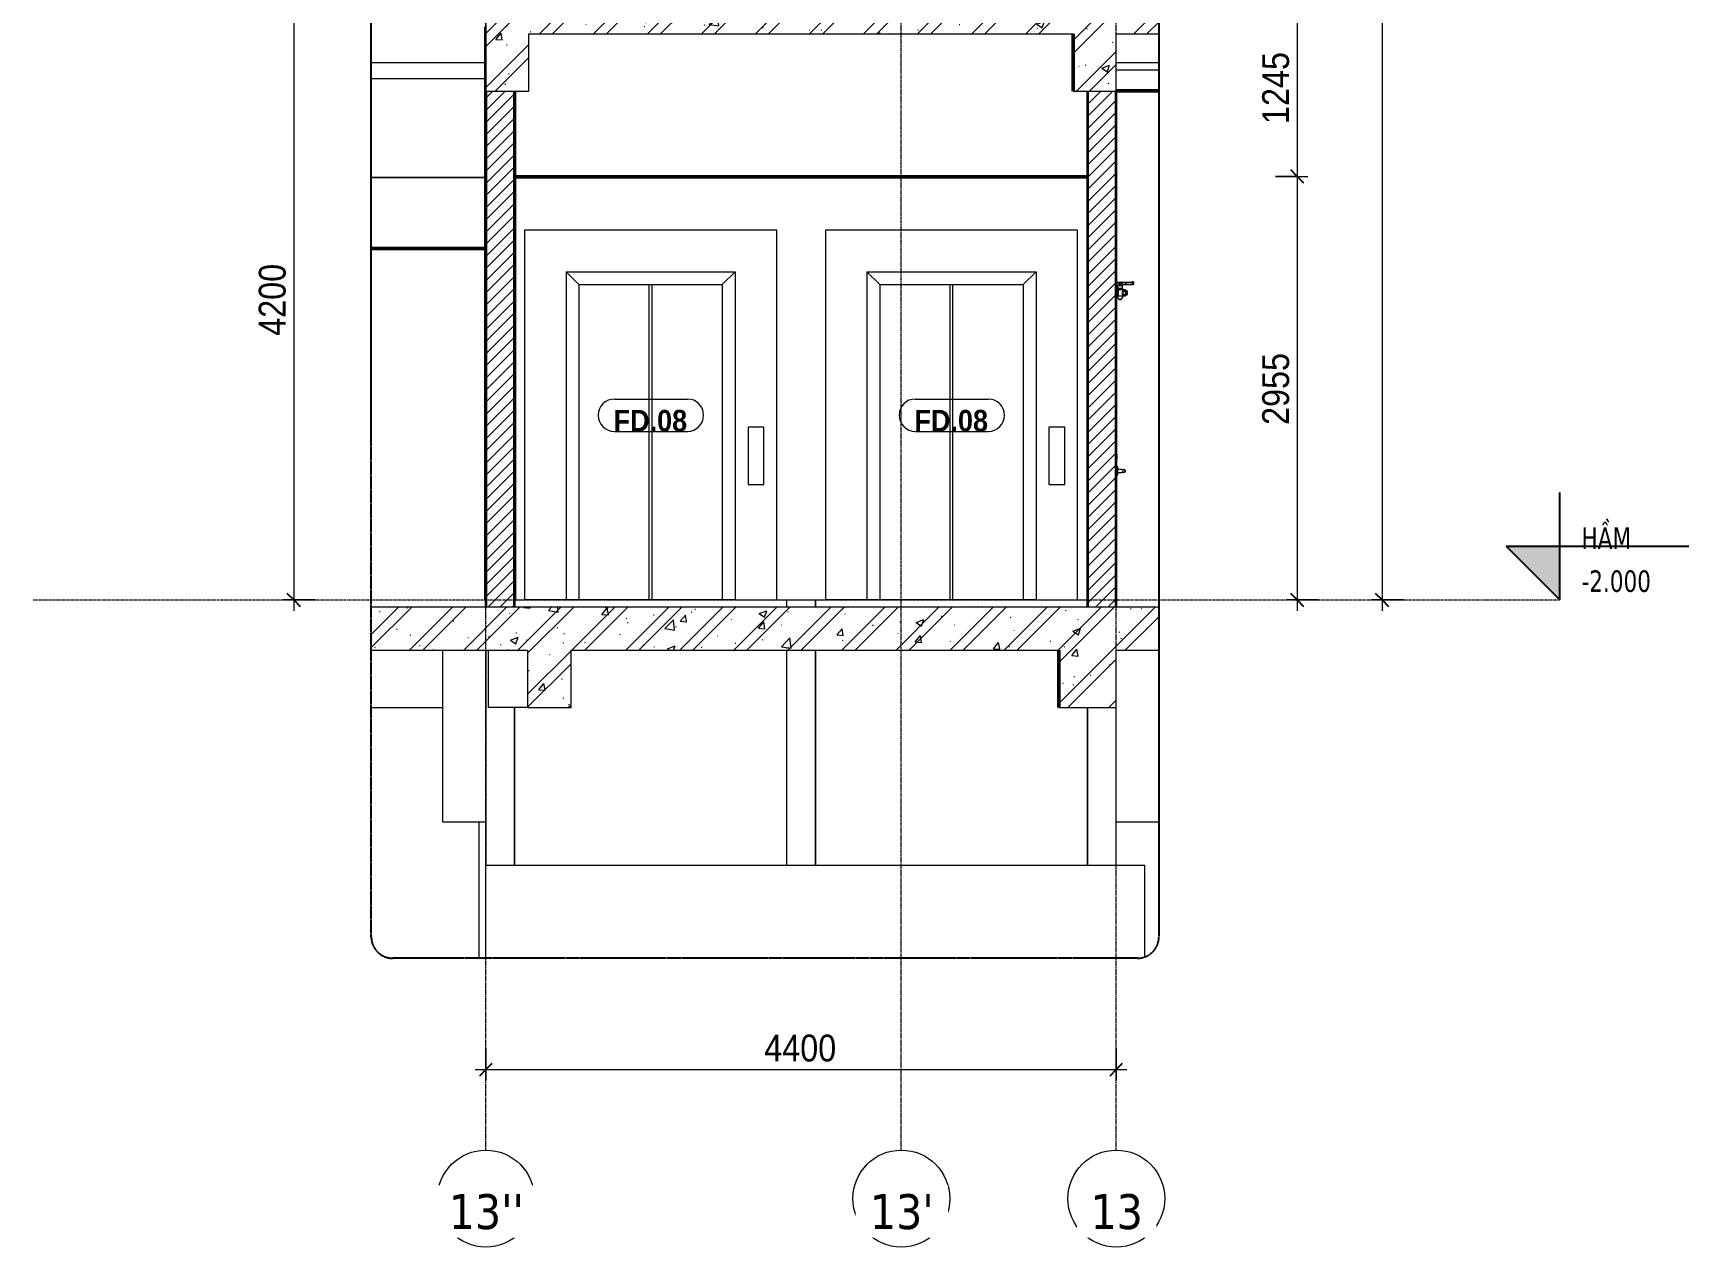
# Model space of a CAD drawing. Header units: millimetres. Extents: x -54951 to -22308, y -6558 to 34550.
# Drawn here: x -39585 to -28029, y -6514 to 1955 of the extents above; entities that cross this region are included whole.
import ezdxf

# ---------------------------------------------------------------- set-up
doc = ezdxf.new("R2010")
doc.units = ezdxf.units.MM
for name, pattern in [('Centre', [31.75, 6.35, -4.7625, 15.875, -4.7625]), ('Grid Line', [22.225, 12.7, -3.175, 3.175, -3.175]), ('Hidden', [7.14375, 4.7625, -2.38125])]:
    doc.linetypes.add(name, pattern=pattern)
for name, color, linetype, lineweight in [('0-2', 50, 'Continuous', 5), ('A-ANNO-DIMS', 211, 'Continuous', 9), ('A-ANNO-DIMS-75', 211, 'Continuous', 9), ('A-CLNG', 13, 'Continuous', 18), ('A-CLNG-2', 7, 'Continuous', 35), ('A-CLNG-PATT', 13, 'Continuous', 18), ('A-DETL-GENF', 92, 'Continuous', 18), ('A-DETL-GENF-1', 9, 'Continuous', 18), ('A-DETL-GENF-3', 92, 'Hidden', 25), ('A-DETL-THIN', 151, 'Continuous', 18), ('A-DOOR', 31, 'Continuous', 18), ('A-DOOR-IDEN', 31, 'Continuous', 9), ('A-FLOR-1', 250, 'Continuous', 18), ('A-FLOR-LEVL', 51, 'Continuous', 9), ('A-FLOR-LEVL-1', 51, 'Continuous', 25), ('A-FLOR-LEVL-2', 51, 'Centre', 9), ('A-WALL', 113, 'Continuous', 18), ('A-WALL-1', 7, 'Continuous', 35), ('A-WALL-FNSH-1', 250, 'Continuous', 18), ('A-WALL-PATT', 111, 'Continuous', 18), ('L-SITE-WALL-1', 250, 'Continuous', 18), ('S-BEAM-1', 253, 'Continuous', 5), ('S-BEAM-2', 10, 'Continuous', 50), ('S-BEAM-3', 250, 'Continuous', 18), ('S-COLS-1', 250, 'Continuous', 18), ('S-FNDN-2', 250, 'Continuous', 18), ('S-GRID-1', 1, 'Grid Line', 9), ('S-GRID-IDEN', 1, 'Continuous', 9)]:
    doc.layers.add(name, color=color, linetype=linetype, lineweight=lineweight)
doc.styles.add('Arial_B', font='arialbd.ttf', dxfattribs={"width": 0.9, "height": 150})
doc.styles.add('Tahoma_B', font='tahomabd.ttf', dxfattribs={"width": 0.85, "height": 150})
doc.styles.add('Tahoma_B_1', font='tahomabd.ttf', dxfattribs={"height": 243.75})
doc.styles.add('UTM Avo', font='', dxfattribs={"width": 0.9, "height": 187.5})
doc.styles.get('UTM Avo').set_extended_font_data('UTM Avo')
doc.dimstyles.new('1_Dim_chi_tiet_2_5', dxfattribs={"dimscale": 304.8, "dimtxt": 187.368928, "dimasz": 0.295276, "dimexe": 0.246063, "dimexo": 0.0625, "dimgap": 0.024606, "dimtad": 1, "dimdec": 0, "dimrnd": 5, "dimzin": 0, "dimdsep": 46, "dimtxsty": 'UTM Avo', "dimblk1": 'OBLIQUE', "dimblk2": 'OBLIQUE', "dimsah": 1, "dimcen": 0.09, "dimdle": 0.246063, "dimazin": 0, "dimtfac": 1, "dimtdec": 4, "dimtix": 1, "dimtmove": 0, "dimatfit": 3, "dimfxl": 0.492126, "dimfxlon": 1, "dimtvp": 1, "dimtolj": 1, "dimtzin": 0, "dimarcsym": 2})
pattern_1 = [(45, (-33852.75, 0), (-42.4264, 42.4264), [])]
pattern_2 = [(0, (-33852.75, 0), (609.6, 152.4), [25.146, -432.054, 25.146, -432.054, -2438.4]), (0, (-33852.75, 0), (609.6, 152.4), [-914.4, 25.146, -889.254, 25.146, -432.054, -1066.8]), (0, (-33852.75, 0), (609.6, 152.4), [-2286, 25.146, -279.654, 25.146, -736.854]), (120, (-33624.15, 76.2), (-436.782, 451.729), [25.146, -432.054, 25.146, -432.054, -2438.4]), (120, (-33624.15, 76.2), (-436.782, 451.729), [-914.4, 25.146, -889.254, 25.146, -432.054, -1066.8]), (120, (-33624.15, 76.2), (-436.782, 451.729), [-2286, 25.146, -279.654, 25.146, -736.854]), (240, (-33547.95, 381), (-172.818, -604.129), [25.146, -432.054, 25.146, -432.054, -2438.4]), (240, (-33547.95, 381), (-172.818, -604.129), [-914.4, 25.146, -889.254, 25.146, -432.054, -1066.8]), (240, (-33547.95, 381), (-172.818, -604.129), [-2286, 25.146, -279.654, 25.146, -736.854])]
pattern_3 = [(50, (-33852.75, 0), (546.553, -47.817), [57.15, -628.65]), (355, (-33852.75, 0), (-105.73, 573.17), [45.72, -502.92]), (100.451, (-33807.2, -4), (440.83, 525.35), [48.57, -534.27]), (46.184, (-33852.75, 152.4), (813.24, -126.13), [85.72, -942.98]), (96.636, (-33785, 141.9), (712.21, 742.28), [72.86, -801.4]), (351.184, (-33852.75, 152.4), (712.21, 742.28), [68.58, -754.38]), (21, (-33776.55, 114.3), (454.843, -306.796), [57.15, -628.65]), (326, (-33776.55, 114.3), (185.406, 552.564), [45.72, -502.92]), (71.451, (-33738.64, 88.73), (640.25, 245.764), [48.57, -534.27]), (37.5, (-33852.75, 0), (9.266, 253.665), [5.03, -491.795, 5.03, -505.51, -504.825]), (37.5, (-33852.75, 0), (9.266, 253.665), [-1007.364, 5.03, -499.796]), (7.5, (-33852.75, 0), (200.46, 300.541), [5.029, -286.055, 5.029, -480.365, -192.405]), (7.5, (-33852.75, 0), (200.46, 300.541), [-776.478, 5.03, -187.376]), (327.5, (-34022.67, 0), (406.773, -17.186), [5.03, -185.47, 5.03, -589.33, -788.67]), (327.5, (-34022.67, 0), (406.773, -17.186), [-784.86, 5.03, -783.64]), (317.5, (-34098.87, 0), (444.388, 76.28), [5.03, -242.62, 5.03, -389.687, -560.07]), (317.5, (-34098.87, 0), (444.388, 76.28), [-642.366, 5.03, -555.04]), (45, (-33852.75, 0), (-188.585, 188.585), []), (45, (-33852.75, 285.75), (-188.585, 188.585), [])]

# ---------------------------------------------------------------- blocks, each defined once
blk = doc.blocks.new('NCV_TKTC_KET CAU_rvt-2-TKCS_THANG MÁY TM3 - MẶT ĐỨNG')
at = {"layer": 'S-BEAM-1'}
blk.add_hatch(color=256, dxfattribs=at).paths.add_polyline_path([(116153, 1550), (116153, 1550), (116153, 1950)])
at = {"layer": 'A-FLOR-1'}
blk.add_line((112043, 1637), (111253, 1637), dxfattribs=at)
at = {"layer": 'L-SITE-WALL-1'}
for p, q in [((114153, -3850), (114153, -2350)), ((114353, -2350), (114353, -3850)), ((112253, -2750), (112253, -3850)), ((116253, -3850), (116253, -2750))]:
    blk.add_line(p, q, dxfattribs=at)
at = {"layer": 'S-BEAM-2'}
for p, q in [((116153, 1950), (116153, 1550)), ((116053, -2350), (116053, -2750))]:
    blk.add_line(p, q, dxfattribs=at)
at = {"layer": 'S-BEAM-3'}
for p, q in [((111253, 1750), (112043, 1750)), ((116453, 1750), (116751, 1750)), ((116453, 1700), (116751, 1700)), ((112072, -2750), (112072, -2350)), ((111253, -2750), (111753, -2750)), ((112345, -2750), (112072, -2750))]:
    blk.add_line(p, q, dxfattribs=at)
at = {"layer": 'S-COLS-1'}
for p, q in [((114153, -2050), (114153, -2000)), ((114353, -2050), (114353, -2000)), ((112053, -2350), (112053, -3850)), ((114153, -3850), (114153, -2350)), ((114353, -3850), (114353, -2350)), ((112253, -3850), (112253, -2750)), ((116253, -2750), (116253, -3850)), ((116453, -3850), (116453, -2750))]:
    blk.add_line(p, q, dxfattribs=at)
at = {"layer": 'S-FNDN-2'}
for p, q in [((111753, -3550), (111753, -2350)), ((112053, -3550), (111753, -3550)), ((112003, -3550), (112003, -4500)), ((116751, -3550), (116453, -3550)), ((112053, -3850), (116653, -3850)), ((112053, -4500), (112053, -3850)), ((116653, -4490), (116653, -3850))]:
    blk.add_line(p, q, dxfattribs=at)
blk = doc.blocks.new('Thang may HIEN - Dài x Rộng - 2000x2000-2402764-TKCS_THANG MÁY TM3 - MẶT ĐỨNG')
at = {"layer": 'A-DOOR'}
for p, q in [((112323, 580), (112323, -2000)), ((114083, 580), (112323, 580)), ((114083, -2000), (114083, 580)), ((112703, 200), (112613, 290)), ((112613, 290), (112613, -2000)), ((112613, 290), (113793, 290)), ((113793, 290), (113703, 200)), ((113793, 290), (113793, -2000)), ((112703, 200), (112703, -2000)), ((112703, 200), (113703, 200)), ((113193, -2000), (113193, 200)), ((113213, -2000), (113213, 200)), ((113703, 200), (113703, -2000)), ((113993, -794), (113883, -794)), ((113883, -794), (113883, -1194)), ((113993, -1194), (113993, -794)), ((113883, -1194), (113993, -1194)), ((112613, -2000), (112323, -2000)), ((112623, -2000), (112613, -2000)), ((113793, -2000), (113783, -2000)), ((113793, -2000), (114083, -2000))]:
    blk.add_line(p, q, dxfattribs=at)
blk = doc.blocks.new('FD_02 - FD_03 - FD_02-KY THUAT-1000x2200mm-2441917-TKCS_THANG MÁY TM3 - MẶT ĐỨNG')
at = {"layer": 'A-DOOR'}
for p, q in [((116464, 165), (116453, 165)), ((116453, 120), (116464, 120)), ((116459, 218), (116488, 218)), ((116459, 218), (116459, 215)), ((116459, 215), (116488, 215)), ((116460, 172), (116460, 165)), ((116460, 172), (116474, 172)), ((116464, 165), (116460, 165)), ((116460, 120), (116460, 112)), ((116460, 120), (116464, 120)), ((116464, 192), (116464, 198)), ((116464, 198), (116468, 198)), ((116468, 192), (116464, 192)), ((116464, 181), (116464, 189)), ((116464, 176), (116494, 176)), ((116464, 165), (116465, 165)), ((116464, 165), (116464, 165)), ((116464, 123), (116464, 162)), ((116465, 120), (116464, 120)), ((116464, 120), (116464, 120)), ((116465, 165), (116468, 165)), ((116468, 120), (116465, 120)), ((116468, 198), (116490, 198)), ((116468, 192), (116468, 198)), ((116490, 192), (116468, 192)), ((116468, 165), (116512, 165)), ((116512, 120), (116468, 120)), ((116470, 174), (116470, 176)), ((116473, 174), (116470, 174)), ((116471, 215), (116471, 214)), ((116473, 214), (116471, 214)), ((116471, 214), (116473, 214)), ((116471, 214), (116471, 201)), ((116471, 214), (116487, 214)), ((116487, 201), (116471, 201)), ((116471, 174), (116471, 172)), ((116484, 214), (116473, 214)), ((116477, 174), (116473, 174)), ((116474, 214), (116474, 198)), ((116474, 172), (116499, 172)), ((116475, 214), (116475, 198)), ((116477, 176), (116477, 174)), ((116482, 174), (116477, 174)), ((116487, 174), (116482, 174)), ((116483, 198), (116483, 214)), ((116512, 214), (116484, 214)), ((116484, 200), (116512, 200)), ((116485, 198), (116485, 214)), ((116487, 201), (116487, 214)), ((116487, 214), (116488, 214)), ((116487, 203), (116487, 212)), ((116487, 203), (116487, 212)), ((116488, 201), (116487, 201)), ((116487, 174), (116487, 176)), ((116487, 174), (116488, 174)), ((116488, 174), (116487, 174)), ((116488, 174), (116487, 174)), ((116488, 218), (116489, 218)), ((116489, 218), (116488, 218)), ((116488, 218), (116489, 218)), ((116488, 218), (116489, 218)), ((116489, 217), (116488, 217)), ((116488, 215), (116489, 215)), ((116489, 215), (116488, 215)), ((116488, 215), (116489, 215)), ((116488, 215), (116489, 215)), ((116490, 174), (116488, 174)), ((116489, 218), (116515, 218)), ((116489, 215), (116515, 215)), ((116489, 172), (116489, 174)), ((116490, 198), (116494, 198)), ((116490, 192), (116490, 198)), ((116494, 192), (116490, 192)), ((116490, 174), (116490, 176)), ((116494, 198), (116494, 192)), ((116494, 189), (116494, 181)), ((116497, 142), (116503, 152)), ((116503, 132), (116497, 142)), ((116499, 165), (116499, 172)), ((116499, 112), (116499, 120)), ((116503, 152), (116515, 152)), ((116515, 132), (116503, 132)), ((116539, 214), (116512, 214)), ((116517, 213), (116512, 213)), ((116512, 201), (116517, 201)), ((116513, 165), (116529, 156)), ((116529, 129), (116513, 120)), ((116515, 218), (116516, 218)), ((116515, 218), (116516, 218)), ((116516, 217), (116515, 217)), ((116515, 215), (116516, 215)), ((116515, 215), (116516, 215)), ((116515, 152), (116520, 142)), ((116520, 142), (116515, 132)), ((116516, 218), (116566, 218)), ((116516, 215), (116566, 215)), ((116567, 212), (116517, 212)), ((116517, 202), (116567, 202)), ((116530, 154), (116530, 131)), ((116539, 214), (116541, 214)), ((116541, 214), (116539, 214)), ((116541, 214), (116541, 215)), ((116563, 214), (116561, 214)), ((116561, 200), (116563, 200)), ((116562, 220), (116562, 218)), ((116562, 220), (116574, 220)), ((116574, 220), (116562, 220)), ((116562, 214), (116562, 211)), ((116562, 214), (116562, 214)), ((116562, 214), (116562, 212)), ((116562, 204), (116562, 200)), ((116562, 203), (116562, 200)), ((116562, 200), (116562, 200)), ((116562, 200), (116562, 200)), ((116562, 200), (116563, 200)), ((116563, 215), (116563, 214)), ((116563, 214), (116564, 214)), ((116564, 200), (116563, 200)), ((116564, 214), (116567, 214)), ((116564, 212), (116564, 214)), ((116564, 200), (116564, 203)), ((116567, 200), (116564, 200)), ((116565, 211), (116567, 211)), ((116567, 204), (116565, 204)), ((116566, 218), (116568, 218)), ((116566, 215), (116568, 215)), ((116568, 218), (116567, 218)), ((116567, 214), (116570, 214)), ((116567, 211), (116567, 211)), ((116567, 211), (116569, 211)), ((116569, 204), (116567, 204)), ((116567, 204), (116567, 204)), ((116570, 200), (116567, 200)), ((116568, 218), (116576, 218)), ((116568, 215), (116576, 215)), ((116571, 214), (116569, 214)), ((116569, 206), (116569, 209)), ((116569, 200), (116571, 200)), ((116570, 214), (116570, 211)), ((116570, 205), (116570, 200)), ((116571, 214), (116572, 214)), ((116572, 200), (116571, 200)), ((116572, 214), (116575, 214)), ((116572, 200), (116572, 214)), ((116575, 200), (116572, 200)), ((116573, 214), (116573, 215)), ((116574, 218), (116574, 220)), ((116575, 200), (116575, 214)), ((116576, 215), (116576, 218)), ((116576, 218), (116576, 218)), ((116576, 215), (116576, 215)), ((116460, 112), (116473, 96)), ((116476, 96), (116483, 96)), ((116483, 96), (116476, 96)), ((116486, 96), (116499, 112)), ((116456, -981), (116453, -981)), ((116453, -1019), (116456, -1019)), ((116456, -982), (116456, -1000)), ((116456, -1000), (116456, -1018)), ((116461, -1070), (116453, -1070)), ((116453, -1130), (116461, -1130)), ((116461, -1070), (116461, -1100)), ((116491, -1090), (116461, -1090)), ((116461, -1100), (116461, -1130)), ((116461, -1110), (116491, -1110))]:
    blk.add_line(p, q, dxfattribs=at)
at = {"layer": 'A-DOOR', "flags": 128}
for points in [[(116464, 165), (116464, 165), (116464, 165), (116464, 164), (116464, 164), (116464, 163), (116464, 163), (116464, 162)], [(116464, 123), (116464, 122), (116464, 122), (116464, 121), (116464, 121), (116464, 120), (116464, 120), (116464, 120)], [(116566, 207), (116566, 208), (116566, 209), (116566, 210), (116566, 210), (116565, 211), (116565, 211)], [(116565, 204), (116565, 204), (116566, 205), (116566, 205), (116566, 206), (116566, 207), (116566, 207)], [(116460, 112), (116460, 112), (116460, 112), (116460, 112), (116460, 112), (116460, 112), (116460, 112), (116460, 112), (116460, 112), (116460, 112), (116460, 112), (116460, 112), (116460, 112), (116460, 112), (116460, 112), (116460, 112), (116460, 112), (116460, 112), (116460, 112)], [(116474, 96), (116474, 96), (116474, 96), (116474, 96), (116474, 96), (116474, 96), (116474, 96), (116474, 96), (116474, 96), (116474, 96), (116474, 96), (116474, 96), (116474, 96), (116474, 96), (116474, 96), (116473, 96), (116473, 96), (116473, 96), (116473, 96), (116473, 96), (116473, 96), (116473, 96), (116473, 96)], [(116474, 96), (116474, 96), (116474, 96), (116474, 96), (116474, 96), (116474, 96), (116474, 96), (116474, 96), (116474, 96), (116474, 96), (116474, 96), (116475, 96), (116475, 96), (116475, 96), (116475, 96), (116475, 96), (116475, 96), (116475, 96), (116475, 96), (116476, 96), (116476, 96), (116476, 96), (116476, 96), (116476, 96), (116476, 96), (116477, 96), (116477, 96), (116477, 96), (116477, 96), (116477, 96), (116478, 96), (116478, 96), (116478, 96), (116478, 96), (116478, 96), (116479, 96), (116479, 96), (116479, 96), (116479, 96), (116480, 96), (116480, 96), (116480, 96), (116480, 96), (116480, 96), (116481, 96), (116481, 96), (116481, 96), (116481, 96), (116481, 96), (116482, 96), (116482, 96), (116482, 96), (116482, 96), (116482, 96), (116483, 96), (116483, 96), (116483, 96), (116483, 96), (116483, 96), (116484, 96), (116484, 96), (116484, 96), (116484, 96), (116484, 96), (116484, 96), (116484, 96), (116484, 96), (116485, 96), (116485, 96), (116485, 96), (116485, 96), (116485, 96), (116485, 96), (116485, 96), (116485, 96), (116485, 96), (116485, 96), (116485, 96), (116485, 96)], [(116485, 96), (116485, 96), (116485, 96), (116485, 96), (116485, 96), (116485, 96), (116485, 96), (116485, 96), (116485, 96), (116485, 96), (116485, 96), (116485, 96), (116485, 96), (116484, 96), (116484, 96), (116484, 96), (116484, 96), (116484, 96), (116484, 96), (116484, 96), (116483, 96), (116483, 96), (116483, 96), (116483, 96), (116483, 96), (116483, 96), (116482, 96), (116482, 96), (116482, 96), (116482, 96), (116482, 96), (116481, 96), (116481, 96), (116481, 96), (116481, 96), (116481, 96), (116480, 96), (116480, 96), (116480, 96), (116480, 96), (116479, 96), (116479, 96), (116479, 96), (116479, 96), (116479, 96), (116478, 96), (116478, 96), (116478, 96), (116478, 96), (116477, 96), (116477, 96), (116477, 96), (116477, 96), (116477, 96), (116476, 96), (116476, 96), (116476, 96), (116476, 96), (116476, 96), (116476, 96), (116475, 96), (116475, 96), (116475, 96), (116475, 96), (116475, 96), (116475, 96), (116475, 96), (116475, 96), (116474, 96), (116474, 96), (116474, 96), (116474, 96), (116474, 96), (116474, 96), (116474, 96), (116474, 96), (116474, 96), (116474, 96), (116474, 96)], [(116486, 96), (116486, 96), (116486, 96), (116486, 96), (116486, 96), (116486, 96), (116486, 96), (116486, 96), (116486, 96), (116486, 96), (116486, 96), (116486, 96), (116485, 96), (116485, 96), (116485, 96), (116485, 96), (116485, 96), (116485, 96), (116485, 96), (116485, 96), (116485, 96), (116485, 96), (116485, 96)], [(116499, 112), (116499, 112), (116499, 112), (116499, 112), (116499, 112), (116499, 112), (116499, 112), (116499, 112), (116499, 112), (116499, 112), (116499, 112), (116499, 112), (116499, 112), (116499, 112), (116499, 112), (116499, 112), (116499, 112), (116499, 112), (116499, 112)], [(116491, -1090), (116491, -1090), (116492, -1090), (116492, -1090), (116493, -1090), (116494, -1090), (116494, -1090), (116495, -1090), (116495, -1090), (116496, -1090), (116496, -1090), (116497, -1090), (116497, -1090), (116498, -1090), (116499, -1090), (116499, -1090), (116500, -1090), (116500, -1090), (116500, -1090), (116501, -1090), (116501, -1090), (116502, -1090), (116502, -1090), (116502, -1090), (116503, -1090), (116503, -1090)], [(116503, -1110), (116503, -1110), (116503, -1110), (116502, -1110), (116502, -1110), (116501, -1110), (116501, -1110), (116501, -1110), (116500, -1110), (116500, -1110), (116499, -1110), (116499, -1110), (116498, -1110), (116498, -1110), (116497, -1110), (116497, -1110), (116496, -1110), (116495, -1110), (116495, -1110), (116494, -1110), (116494, -1110), (116493, -1110), (116493, -1110), (116492, -1110), (116491, -1110), (116491, -1110), (116491, -1110)], [(116506, -1090), (116507, -1090), (116507, -1090), (116508, -1090), (116508, -1090), (116508, -1090), (116509, -1091), (116509, -1091), (116509, -1091), (116510, -1091)], [(116512, -1107), (116512, -1108), (116512, -1108), (116511, -1108), (116511, -1108), (116511, -1109), (116510, -1109), (116510, -1109), (116510, -1109), (116509, -1109), (116509, -1109)], [(116513, -1093), (116513, -1094), (116514, -1094), (116514, -1094), (116514, -1095), (116514, -1095), (116514, -1095), (116515, -1096), (116515, -1096), (116515, -1096), (116515, -1097)], [(116515, -1103), (116515, -1104), (116515, -1104), (116515, -1104), (116514, -1105), (116514, -1105), (116514, -1105), (116514, -1106), (116514, -1106), (116513, -1106), (116513, -1107)], [(116515, -1098), (116515, -1098), (116515, -1098), (116515, -1099), (116516, -1099), (116516, -1099), (116516, -1100), (116516, -1100)], [(116516, -1100), (116516, -1100), (116516, -1101), (116515, -1101), (116515, -1102), (116515, -1102), (116515, -1102)]]:
    blk.add_lwpolyline(points, dxfattribs=at)
at = {"layer": 'A-DOOR'}
for centre, radius, start, end in [((116509, 142), 17, 0, 180), ((116509, 142), 16.5, 0, 180), ((116509, 142), 17, 180, 360), ((116509, 142), 16.5, 180, 0), ((116512, 163), 2, 60.8025, 90), ((116512, 122), 2, 270, 299.1975), ((116528, 154), 2, 0, 60.8025), ((116528, 131), 2, 299.1975, 0), ((116506, -1100), 10, 0, 180), ((116506, -1100), 10, 180, 0)]:
    blk.add_arc(centre, radius, start, end, dxfattribs=at)
for centre, major_axis, ratio, start_param, end_param in [((116464, 186), (0, 6), 0.000349, 5.323254, 6.283185), ((116464, 188), (0, 12), 0.000349, 2.181662, 3.141593), ((116484, 207), (0, 7), 0.965835, 6.029595, 6.536775), ((116484, 207), (0, 7), 0.965835, 3.291985, 3.395183), ((116487, 207), (0, 2.5), 0.259156, 4.712389, 7.330383), ((116485, 207), (0, 6.79), 0.259156, 4.712389, 5.153537), ((116487, 207), (0, 2.5), 0.259156, 2.094395, 4.712389), ((116485, 207), (0, 6.79), 0.259156, 4.271241, 4.712389), ((116487, 207), (0, 6.79), 0.259156, 4.712389, 5.992125), ((116487, 207), (0, 6.79), 0.259156, 3.432653, 4.712389), ((116494, 186), (0, 6), 0.000349, 5.323254, 6.283185), ((116494, 188), (0, 12), 0.000349, 2.181662, 3.141593), ((116512, 207), (0, 7), 0.965835, 4.712389, 6.283185), ((116512, 207), (0, 7), 0.965835, 3.141593, 4.712389), ((116517, 207), (0, 6), 0.965835, 4.712389, 6.462882), ((116517, 207), (0, 6), 0.965835, 2.961896, 4.712389), ((116561, 207), (0, 7), 0.259156, 0, 0.969508), ((116561, 207), (0, 7), 0.259156, 2.169711, 3.141593), ((116563, 207), (0, 7), 0.259156, 0, 0.966016), ((116563, 207), (0, 7), 0.259156, 2.356194, 3.141593), ((116569, 207), (0, 7), 0.259156, 0, 1.570796), ((116569, 207), (0, 7), 0.259156, 1.570796, 3.141593), ((116571, 207), (0, 7), 0.259156, 0, 1.570796), ((116567, 207), (0, 5), 0.965835, 5.497787, 5.759587), ((116566, 207), (0, 5), 0.965835, 4.942493, 5.632805), ((116570, 207), (0, 2.5), 0.259156, 4.712389, 7.853982), ((116570, 207), (0, 2.5), 0.259156, 1.570796, 4.712389), ((116571, 207), (0, 7), 0.259156, 1.570796, 3.141593), ((116566, 207), (0, 5), 0.965835, 3.791973, 4.482285), ((116567, 207), (0, 5), 0.965835, 3.665191, 3.926991)]:
    blk.add_ellipse(centre, major_axis=major_axis, ratio=ratio, start_param=start_param, end_param=end_param, dxfattribs=at)
for points, knots in [([(116464, 152), (116464, 153), (116464, 155), (116464, 157), (116464, 158), (116465, 159), (116465, 159), (116465, 158), (116465, 158), (116465, 156), (116465, 155), (116465, 155)], [0, 0, 0, 0, 0.2, 0.3, 0.4, 0.5, 0.6, 0.7, 0.8, 0.9, 1, 1, 1, 1]), ([(116465, 149), (116465, 148), (116465, 147), (116465, 146), (116465, 145), (116465, 145), (116464, 146), (116464, 147), (116464, 149), (116464, 150), (116464, 151), (116464, 152)], [0, 0, 0, 0, 0.2, 0.3, 0.4, 0.5, 0.6, 0.7, 0.8, 0.9, 1, 1, 1, 1]), ([(116464, 133), (116464, 134), (116464, 136), (116464, 138), (116464, 139), (116465, 140), (116465, 140), (116465, 139), (116465, 139), (116465, 137), (116465, 136), (116465, 136)], [0, 0, 0, 0, 0.2, 0.3, 0.4, 0.5, 0.6, 0.7, 0.8, 0.9, 1, 1, 1, 1]), ([(116465, 130), (116465, 129), (116465, 128), (116465, 127), (116465, 126), (116465, 126), (116464, 127), (116464, 128), (116464, 130), (116464, 131), (116464, 132), (116464, 133)], [0, 0, 0, 0, 0.2, 0.3, 0.4, 0.5, 0.6, 0.7, 0.8, 0.9, 1, 1, 1, 1]), ([(116488, 213), (116488, 213), (116488, 213), (116489, 213), (116489, 213), (116489, 212), (116490, 212), (116490, 212), (116490, 212), (116490, 212), (116490, 211), (116490, 211), (116490, 211), (116491, 211), (116491, 210), (116491, 210), (116491, 210), (116491, 210), (116491, 209), (116491, 209), (116491, 209), (116491, 208), (116491, 208), (116491, 207)], [0.0401144, 0.0401144, 0.0401144, 0.0401144, 0.1, 0.2, 0.25, 0.3, 0.35, 0.375, 0.4, 0.425, 0.45, 0.5, 0.55, 0.575, 0.6, 0.625, 0.65, 0.7, 0.75, 0.8, 0.85, 0.9, 1, 1, 1, 1]), ([(116491, 207), (116491, 207), (116491, 207), (116491, 206), (116491, 206), (116491, 206), (116491, 205), (116491, 205), (116491, 205), (116491, 205), (116491, 204), (116490, 204), (116490, 204), (116490, 204), (116490, 203), (116490, 203), (116490, 203), (116490, 203), (116489, 203), (116489, 202), (116489, 202), (116488, 202), (116488, 202), (116488, 202)], [0, 0, 0, 0, 0.1, 0.15, 0.2, 0.25, 0.3, 0.35, 0.375, 0.4, 0.425, 0.45, 0.5, 0.55, 0.575, 0.6, 0.625, 0.65, 0.7, 0.75, 0.8, 0.9, 0.9598856, 0.9598856, 0.9598856, 0.9598856])]:
    blk.add_open_spline(points, degree=3, knots=knots, dxfattribs=at)
for points in [[(116465, 158), (116465, 158), (116465, 159), (116465, 159)], [(116465, 159), (116465, 159), (116465, 159), (116465, 158)], [(116465, 155), (116465, 154), (116465, 153), (116465, 152), (116465, 152)], [(116465, 152), (116465, 151), (116465, 151), (116465, 150), (116465, 149)], [(116465, 146), (116465, 145), (116465, 145), (116465, 146), (116465, 146)], [(116465, 139), (116465, 139), (116465, 140), (116465, 140), (116465, 139)], [(116465, 136), (116465, 135), (116465, 134), (116465, 134), (116465, 133)], [(116465, 133), (116465, 132), (116465, 132), (116465, 131), (116465, 130)], [(116465, 127), (116465, 126), (116465, 126), (116465, 126)], [(116465, 126), (116465, 126), (116465, 127), (116465, 127)]]:
    blk.add_open_spline(points, degree=3, dxfattribs=at)
blk = doc.blocks.new('BORDER VIEW - BORDER VIEW-3768059-TKCS_THANG MÁY TM3 - MẶT ĐỨNG')
at = {"layer": 'A-DETL-GENF-3'}
for p, q in [((111253, -4350), (111253, 34139)), ((116751, 34139), (116751, -4350)), ((116601, -4500), (111403, -4500))]:
    blk.add_line(p, q, dxfattribs=at)
for centre, start, end in [((111403, -4350), 180, 270), ((116601, -4350), 270, 0)]:
    blk.add_arc(centre, 150, start, end, dxfattribs=at)
blk = doc.blocks.new('Level - CAO ĐỘ LEVEL-350587-TKCS_THANG MÁY TM3 - MẶT ĐỨNG')
at = {"layer": 'A-FLOR-LEVL'}
blk.add_hatch(color=256, dxfattribs=at).paths.add_polyline_path([(119549, 2575), (119549, 2200), (119174, 2575)])
at = {"layer": 'A-FLOR-LEVL-1'}
for p, q in [((119549, 2200), (119549, 2950)), ((119174, 2575), (119549, 2200)), ((119174, 2575), (120449, 2575))]:
    blk.add_line(p, q, dxfattribs=at)
blk = doc.blocks.new('Grid - M_Grid Head - Circle-353313-TKCS_THANG MÁY TM3 - MẶT ĐỨNG')
at = {"layer": 'S-GRID-IDEN'}
blk.add_circle((116453, -6177), 338, dxfattribs=at)
blk = doc.blocks.new('DIMBLOCK54-TKCS_THANG MÁY TM3 - MẶT ĐỨNG')
at = {"layer": 'A-ANNO-DIMS-75'}
for p, q in [((-30613, 2200), (-30838, 2200)), ((-30763, 2200), (-30763, 955)), ((-30763, 2200), (-30613, 2200)), ((-30913, 955), (-30688, 955)), ((-30763, 955), (-30913, 955))]:
    blk.add_line(p, q, dxfattribs=at)
at = {"layer": 'A-ANNO-DIMS-75', "lineweight": 25}
for p, q in [((-30763, 2200), (-30808, 2245)), ((-30763, 2200), (-30718, 2155)), ((-30763, 955), (-30808, 1000)), ((-30763, 955), (-30718, 910))]:
    blk.add_line(p, q, dxfattribs=at)
at = {"layer": 'A-ANNO-DIMS-75', "color": 0, "insert": (-31007, 1321), "char_height": 187.5, "width": 616.24, "attachment_point": 1, "rotation": 90, "line_spacing_factor": 1.110334, "style": 'UTM Avo'}
blk.add_mtext('1245', dxfattribs=at)
blk = doc.blocks.new('_Oblique')
at = {"color": 0, "linetype": 'ByBlock', "lineweight": -2}
blk.add_line((-0.5, -0.5), (0.5, 0.5), dxfattribs=at)
blk = doc.blocks.new('DIMBLOCK55-TKCS_THANG MÁY TM3 - MẶT ĐỨNG')
at = {"layer": 'A-ANNO-DIMS-75'}
for p, q in [((-30913, 955), (-30688, 955)), ((-30763, 955), (-30913, 955)), ((-30763, 955), (-30763, -2075)), ((-30613, -2000), (-30838, -2000)), ((-30763, -2000), (-30613, -2000))]:
    blk.add_line(p, q, dxfattribs=at)
at = {"layer": 'A-ANNO-DIMS-75', "lineweight": 25}
for p, q in [((-30763, 955), (-30808, 1000)), ((-30763, 955), (-30718, 910)), ((-30763, -2000), (-30808, -1955)), ((-30763, -2000), (-30718, -2045))]:
    blk.add_line(p, q, dxfattribs=at)
at = {"layer": 'A-ANNO-DIMS-75', "color": 0, "insert": (-31007, -779), "char_height": 187.5, "width": 616.24, "attachment_point": 1, "rotation": 90, "line_spacing_factor": 1.110334, "style": 'UTM Avo'}
blk.add_mtext('2955', dxfattribs=at)
blk = doc.blocks.new('DIMBLOCK56-TKCS_THANG MÁY TM3 - MẶT ĐỨNG')
at = {"layer": 'A-ANNO-DIMS-75'}
for p, q in [((-30170, 33875), (-30170, -2075)), ((-30320, 33800), (-30095, 33800)), ((-30170, 33800), (-30320, 33800)), ((-30020, -2000), (-30245, -2000)), ((-30170, -2000), (-30020, -2000))]:
    blk.add_line(p, q, dxfattribs=at)
at = {"layer": 'A-ANNO-DIMS-75', "lineweight": 25}
for p, q in [((-30170, 33800), (-30215, 33845)), ((-30170, 33800), (-30125, 33755)), ((-30170, -2000), (-30215, -1955)), ((-30170, -2000), (-30125, -2045))]:
    blk.add_line(p, q, dxfattribs=at)
at = {"layer": 'A-ANNO-DIMS-75', "color": 0, "insert": (-30414, 15579), "char_height": 187.5, "width": 770.29, "attachment_point": 1, "rotation": 90, "line_spacing_factor": 1.110334, "style": 'UTM Avo'}
blk.add_mtext('35800', dxfattribs=at)
blk = doc.blocks.new('STN_Door Tag - STN_Door Tag-1788670-TKCS_THANG MÁY TM3 - MẶT ĐỨNG')
at = {"layer": 'A-DOOR-IDEN'}
for p, q in [((115050, -598), (115560, -598)), ((115050, -824), (115560, -824))]:
    blk.add_line(p, q, dxfattribs=at)
for centre, start, end in [((115050, -711), 90, 270), ((115560, -711), 270, 90)]:
    blk.add_arc(centre, 113, start, end, dxfattribs=at)
blk = doc.blocks.new('DIMBLOCK57-TKCS_THANG MÁY TM3 - MẶT ĐỨNG')
at = {"layer": 'A-ANNO-DIMS-75'}
for p, q in [((-36425, -5127), (-36425, -5352)), ((-36425, -5277), (-36425, -5127)), ((-32026, -5127), (-32026, -5352)), ((-32026, -5277), (-32026, -5127)), ((-36500, -5277), (-31951, -5277))]:
    blk.add_line(p, q, dxfattribs=at)
at = {"layer": 'A-ANNO-DIMS-75', "lineweight": 25}
for p, q in [((-36425, -5277), (-36470, -5322)), ((-36425, -5277), (-36380, -5232)), ((-32026, -5277), (-32071, -5322)), ((-32026, -5277), (-31981, -5232))]:
    blk.add_line(p, q, dxfattribs=at)
at = {"layer": 'A-ANNO-DIMS-75', "color": 0, "insert": (-34482, -5033), "char_height": 187.5, "width": 616.24, "attachment_point": 1, "line_spacing_factor": 1.110334, "style": 'UTM Avo'}
blk.add_mtext('4400', dxfattribs=at)
blk = doc.blocks.new('DIMBLOCK72-TKCS_THANG MÁY TM3 - MẶT ĐỨNG')
at = {"layer": 'A-ANNO-DIMS-75'}
for p, q in [((-37616, 2200), (-37841, 2200)), ((-37766, 2200), (-37766, -2075)), ((-37766, 2200), (-37616, 2200)), ((-37616, -2000), (-37841, -2000)), ((-37766, -2000), (-37616, -2000))]:
    blk.add_line(p, q, dxfattribs=at)
at = {"layer": 'A-ANNO-DIMS-75', "lineweight": 25}
for p, q in [((-37766, 2200), (-37811, 2245)), ((-37766, 2200), (-37721, 2155)), ((-37766, -2000), (-37811, -1955)), ((-37766, -2000), (-37721, -2045))]:
    blk.add_line(p, q, dxfattribs=at)
at = {"layer": 'A-ANNO-DIMS-75', "color": 0, "insert": (-38010, -157), "char_height": 187.5, "width": 616.24, "attachment_point": 1, "rotation": 90, "line_spacing_factor": 1.110334, "style": 'UTM Avo'}
blk.add_mtext('4200', dxfattribs=at)

msp = doc.modelspace()

# ---------------------------------------------------------------- hatches: boundary and pattern name
at = {"layer": 'A-CLNG-PATT'}
h = msp.add_hatch(dxfattribs=at)
h.set_pattern_fill('FP_16', color=256, style=0, pattern_type=2)
h.set_pattern_definition(pattern_2)
h.paths.add_polyline_path([(-32025.5, 1550), (-31726.9, 1550), (-31726.9, 1555), (-32025.5, 1555)])
h = msp.add_hatch(dxfattribs=at)
h.set_pattern_fill('FP_16', color=256, style=0, pattern_type=2)
h.set_pattern_definition(pattern_2)
h.paths.add_polyline_path([(-32552.3, 950), (-32225.5, 950), (-32225.5, 955), (-36225.5, 955), (-36225.5, 950), (-34257.1, 950)])
h = msp.add_hatch(dxfattribs=at)
h.set_pattern_fill('FP_16', color=256, style=0, pattern_type=2)
h.set_pattern_definition(pattern_2)
h.paths.add_polyline_path([(-36425.5, 450), (-36425.5, 455), (-37225.5, 455), (-37225.5, 450)])
at = {"layer": 'A-DETL-GENF-1'}
h = msp.add_hatch(dxfattribs=at)
h.set_pattern_fill('FP_21', color=256, style=0, pattern_type=2)
h.set_pattern_definition(pattern_3)
h.paths.add_polyline_path([(-32325.5, 1550), (-32025.5, 1550), (-32025.5, 1950), (-31726.9, 1950), (-31726.9, 2150), (-36425.5, 2150), (-36425.5, 1550), (-36125.5, 1550), (-36125.5, 1950), (-32325.5, 1950)])
h = msp.add_hatch(dxfattribs=at)
h.set_pattern_fill('FP_21', color=256, style=0, pattern_type=2)
h.set_pattern_definition(pattern_3)
h.paths.add_polyline_path([(-36133.4, -2750), (-35830.8, -2750), (-35830.8, -2350), (-32425.5, -2350), (-32425.5, -2750), (-32025.5, -2750), (-32025.5, -2350), (-31726.9, -2350), (-31726.9, -2050), (-37225.5, -2050), (-37225.5, -2350), (-36133.4, -2350)])
at = {"layer": 'A-WALL-PATT'}
h = msp.add_hatch(dxfattribs=at)
h.set_pattern_fill('FP_13', color=256, style=0, pattern_type=2)
h.set_pattern_definition(pattern_1)
h.paths.add_polyline_path([(-36425.5, -2050), (-36225.5, -2050), (-36225.5, 1550), (-36425.5, 1550), (-36425.5, 307)])
h = msp.add_hatch(dxfattribs=at)
h.set_pattern_fill('FP_13', color=256, style=0, pattern_type=2)
h.set_pattern_definition(pattern_1)
h.paths.add_polyline_path([(-32025.5, -2050), (-32025.5, 1550), (-32225.5, 1550), (-32225.5, -2050)])

# ---------------------------------------------------------------- linework, layer by layer
at = {"layer": 'A-CLNG'}
for p, q in [((-37225.5, 950), (-36435.5, 950)), ((-36435.5, 945), (-37225.5, 945))]:
    msp.add_line(p, q, dxfattribs=at)
at = {"layer": 'A-CLNG-2'}
for p, q in [((-31726.9, 1555), (-32025.5, 1555)), ((-32025.5, 1550), (-31726.9, 1550)), ((-32225.5, 955), (-36225.5, 955)), ((-36225.5, 950), (-32225.5, 950)), ((-36425.5, 455), (-37225.5, 455)), ((-37225.5, 450), (-36425.5, 450)), ((-36425.5, 450), (-36425.5, 455))]:
    msp.add_line(p, q, dxfattribs=at)
at = {"layer": 'A-DETL-THIN'}
for p, q in [((-36425.5, 2150), (-36425.5, 1550)), ((-36125.5, 1550), (-36125.5, 1950)), ((-36125.5, 1950), (-32325.5, 1950)), ((-32325.5, 1950), (-32325.5, 1550)), ((-32025.5, 1950), (-31726.9, 1950)), ((-32025.5, 1550), (-32025.5, 1950)), ((-36425.5, 1550), (-36125.5, 1550)), ((-32325.5, 1550), (-32025.5, 1550)), ((-31726.9, -2050), (-37225.5, -2050)), ((-37225.5, -2350), (-36133.4, -2350)), ((-36133.4, -2350), (-36133.4, -2750)), ((-35830.8, -2750), (-35830.8, -2350)), ((-35830.8, -2350), (-32425.5, -2350)), ((-32425.5, -2350), (-32425.5, -2750)), ((-32025.5, -2350), (-31726.9, -2350)), ((-32025.5, -2750), (-32025.5, -2350)), ((-36133.4, -2750), (-35830.8, -2750)), ((-32425.5, -2750), (-32025.5, -2750))]:
    msp.add_line(p, q, dxfattribs=at)
at = {"layer": 'A-FLOR-LEVL-2'}
msp.add_line((-39585, -2000), (-28928.8, -2000), dxfattribs=at)
at = {"layer": 'A-WALL'}
for p, q in [((-36425.5, -2050), (-36425.5, -2000)), ((-36215.5, -2000), (-36155.5, -2000)), ((-34695.5, -2000), (-35855.5, -2000)), ((-34395.5, -2000), (-34055.5, -2000)), ((-34325.5, -2050), (-34325.5, -2000)), ((-34125.5, -2000), (-34125.5, -2050)), ((-32595.5, -2000), (-33755.5, -2000)), ((-32295.5, -2000), (-32235.5, -2000))]:
    msp.add_line(p, q, dxfattribs=at)
at = {"layer": 'A-WALL-1'}
for p, q in [((-36425.5, 1550), (-36425.5, -2050)), ((-36225.5, -2050), (-36225.5, 1550)), ((-32225.5, 1550), (-32225.5, -2050)), ((-32025.5, -2050), (-32025.5, 1550))]:
    msp.add_line(p, q, dxfattribs=at)
at = {"layer": 'A-WALL-FNSH-1'}
for p, q in [((-36435.5, 2000), (-36435.5, -2000)), ((-36225.5, 1550), (-36225.5, -2000)), ((-36215.5, -2000), (-36215.5, 1550)), ((-36435.5, -2000), (-36425.5, -2000)), ((-36225.5, -2000), (-36215.5, -2000))]:
    msp.add_line(p, q, dxfattribs=at)
at = {"layer": 'S-GRID-1'}
for p, q in [((-36425.5, -3964), (-36425.5, 32410.9)), ((-33525.5, -3964), (-33525.5, 32410.9)), ((-32025.5, -3964), (-32025.5, 32410.9)), ((-36425.5, -5839), (-36425.5, -3964)), ((-33525.5, -5839), (-33525.5, -3964)), ((-32025.5, -5839), (-32025.5, -3964))]:
    msp.add_line(p, q, dxfattribs=at)

# ---------------------------------------------------------------- block references
at = {"layer": '0-2'}
msp.add_blockref('NCV_TKTC_KET CAU_rvt-2-TKCS_THANG MÁY TM3 - MẶT ĐỨNG', (-148478.1, 0), dxfattribs=at)
at = {"layer": 'A-DETL-GENF'}
msp.add_blockref('BORDER VIEW - BORDER VIEW-3768059-TKCS_THANG MÁY TM3 - MẶT ĐỨNG', (-148478.1, 0), dxfattribs=at)
at = {"layer": 'A-DOOR'}
for name, p in [('Thang may HIEN - Dài x Rộng - 2000x2000-2402764-TKCS_THANG MÁY TM3 - MẶT ĐỨNG', (-148478.1, 0)), ('Thang may HIEN - Dài x Rộng - 2000x2000-2402764-TKCS_THANG MÁY TM3 - MẶT ĐỨNG', (-146378.1, 0)), ('FD_02 - FD_03 - FD_02-KY THUAT-1000x2200mm-2441917-TKCS_THANG MÁY TM3 - MẶT ĐỨNG', (-148478.1, 0))]:
    msp.add_blockref(name, p, dxfattribs=at)
at = {"layer": 'A-DOOR-IDEN'}
for p in [(-150578.1, 0), (-148478.1, 0)]:
    msp.add_blockref('STN_Door Tag - STN_Door Tag-1788670-TKCS_THANG MÁY TM3 - MẶT ĐỨNG', p, dxfattribs=at)
at = {"layer": 'A-FLOR-LEVL-1'}
msp.add_blockref('Level - CAO ĐỘ LEVEL-350587-TKCS_THANG MÁY TM3 - MẶT ĐỨNG', (-148478.1, -4200), dxfattribs=at)
at = {"layer": 'S-GRID-IDEN'}
for p in [(-152878, 0), (-149978.1, 0), (-148478.1, 0)]:
    msp.add_blockref('Grid - M_Grid Head - Circle-353313-TKCS_THANG MÁY TM3 - MẶT ĐỨNG', p, dxfattribs=at)

# ---------------------------------------------------------------- texts
at = {"layer": 'A-DOOR-IDEN', "char_height": 150, "width": 527.175, "attachment_point": 5, "line_spacing_factor": 0.936439, "style": 'Arial_B'}
for insert in [(-35277.1, -750), (-33177.1, -750)]:
    msp.add_mtext('\\pt3.375,6.75,10.125,13.5,16.875,20.25,23.625,27,30.375,33.75,37.125,40.5,43.875,47.25,50.625,54,57.375,60.75,64.125,67.5,70.875,74.25,77.625,81,84.375,87.75,91.125,94.5,97.875,101.25,104.625,108;FD.08', dxfattribs=dict(at, insert=insert))
at = {"layer": 'A-FLOR-LEVL', "char_height": 150, "line_spacing_factor": 0.996129, "style": 'Tahoma_B'}
for s, insert, width, attachment_point in [('\\pt765,1530,2295,3060,3825,4590,5355,6120,6885,7650,8415,9180,9945,10710,11475,12240,13005,13770,14535,15300,16065,16830,17595,18360,19125,19890,20655,21420,22185,22950,23715,24480;HẦM', (-28778.4, -1644.2), 425.85, 7), ('\\pt318.75,637.5,956.25,1275,1593.75,1912.5,2231.25,2550,2868.75,3187.5,3506.25,3825,4143.75,4462.5,4781.25,5100,5418.75,5737.5,6056.25,6375,6693.75,7012.5,7331.25,7650,7968.75,8287.5,8606.25,8925,9243.75,9562.5,9881.25,10200;-2.000', (-28778.4, -1793.7), 594.787, 1)]:
    msp.add_mtext(s, dxfattribs=dict(at, insert=insert, width=width, attachment_point=attachment_point))

# ---------------------------------------------------------------- dimensions: what is measured, and where the dimension line sits
at = {"layer": 'A-ANNO-DIMS'}
for base, p1, p2, override, picture, middle in [((-30170, -2000), (-30320, 33800), (-30020, -2000), {"dimpost": '<>', "dimfxl": 35801.256961}, 'DIMBLOCK56-TKCS_THANG MÁY TM3 - MẶT ĐỨNG', (-30274.6, 15900)), ((-37766.2, -2000), (-37616.2, 2200), (-37616.2, -2000), {"dimpost": '<>', "dimfxl": 4200}, 'DIMBLOCK72-TKCS_THANG MÁY TM3 - MẶT ĐỨNG', (-37870.7, 100)), ((-30763.5, 955), (-30613.5, 2200), (-30913.5, 955), {"dimpost": '<>', "dimfxl": 1280.634608}, 'DIMBLOCK54-TKCS_THANG MÁY TM3 - MẶT ĐỨNG', (-30868, 1577.5)), ((-30763.5, -2000), (-30913.5, 955), (-30613.5, -2000), {"dimpost": '<>', "dimfxl": 2970.189388}, 'DIMBLOCK55-TKCS_THANG MÁY TM3 - MẶT ĐỨNG', (-30868, -522.5))]:
    dim = msp.add_linear_dim(base=base, p1=p1, p2=p2, angle=90, dimstyle='1_Dim_chi_tiet_2_5', override=override, dxfattribs=at)
    dim.commit()
    dim.dimension.update_dxf_attribs({"geometry": picture, "text_midpoint": middle})
dim = msp.add_linear_dim(base=(-32025.5, -5276.7), p1=(-36425.5, -5126.7), p2=(-32025.5, -5126.7), dimstyle='1_Dim_chi_tiet_2_5', override={"dimpost": '<>', "dimfxl": 4399.928669}, dxfattribs=at)
dim.commit()
dim.dimension.update_dxf_attribs({"geometry": 'DIMBLOCK57-TKCS_THANG MÁY TM3 - MẶT ĐỨNG', "text_midpoint": (-34225.5, -5172.2)})

# ---------------------------------------------------------------- next in the draw order: texts
at = {"layer": 'S-GRID-IDEN', "char_height": 243.75, "attachment_point": 5, "line_spacing_factor": 0.996129, "style": 'Tahoma_B_1', "bg_fill": 3, "box_fill_scale": 1.25, "bg_fill_color": 256, "bg_fill_true_color": 13158600, "bg_fill_transparency": 0}
for s, insert, width in [("\\pt952.49944,1904.99888,2857.50075,3810.00019,4762.49962,5714.99906,6667.50094,7620.00037,8572.49981,9524.99925,10477.50113,11430.00056,12382.5,13334.99944,14287.49888,15240.00075,16192.50019,17144.99963,18097.49906,19050.00094,20002.50038,20954.99981,21907.49925,22860.00113,23812.50056,24765,25717.49944,26669.99887,27622.50075,28575.00019,29527.49963,30479.99906;13''", (-36422.3, -6270.2), 610.5), ("\\pt952.49944,1904.99888,2857.50075,3810.00019,4762.49962,5714.99906,6667.50094,7620.00037,8572.49981,9524.99925,10477.50113,11430.00056,12382.5,13334.99944,14287.49888,15240.00075,16192.50019,17144.99963,18097.49906,19050.00094,20002.50038,20954.99981,21907.49925,22860.00113,23812.50056,24765,25717.49944,26669.99887,27622.50075,28575.00019,29527.49963,30479.99906;13'", (-33522.4, -6270.2), 521.25), ('\\pt952.49944,1904.99888,2857.50075,3810.00019,4762.49962,5714.99906,6667.50094,7620.00037,8572.49981,9524.99925,10477.50113,11430.00056,12382.5,13334.99944,14287.49888,15240.00075,16192.50019,17144.99963,18097.49906,19050.00094,20002.50038,20954.99981,21907.49925,22860.00113,23812.50056,24765,25717.49944,26669.99887,27622.50075,28575.00019,29527.49963,30479.99906;13', (-32022.4, -6270.2), 432)]:
    msp.add_mtext(s, dxfattribs=dict(at, insert=insert, width=width))

doc.saveas('drawing.dxf')
